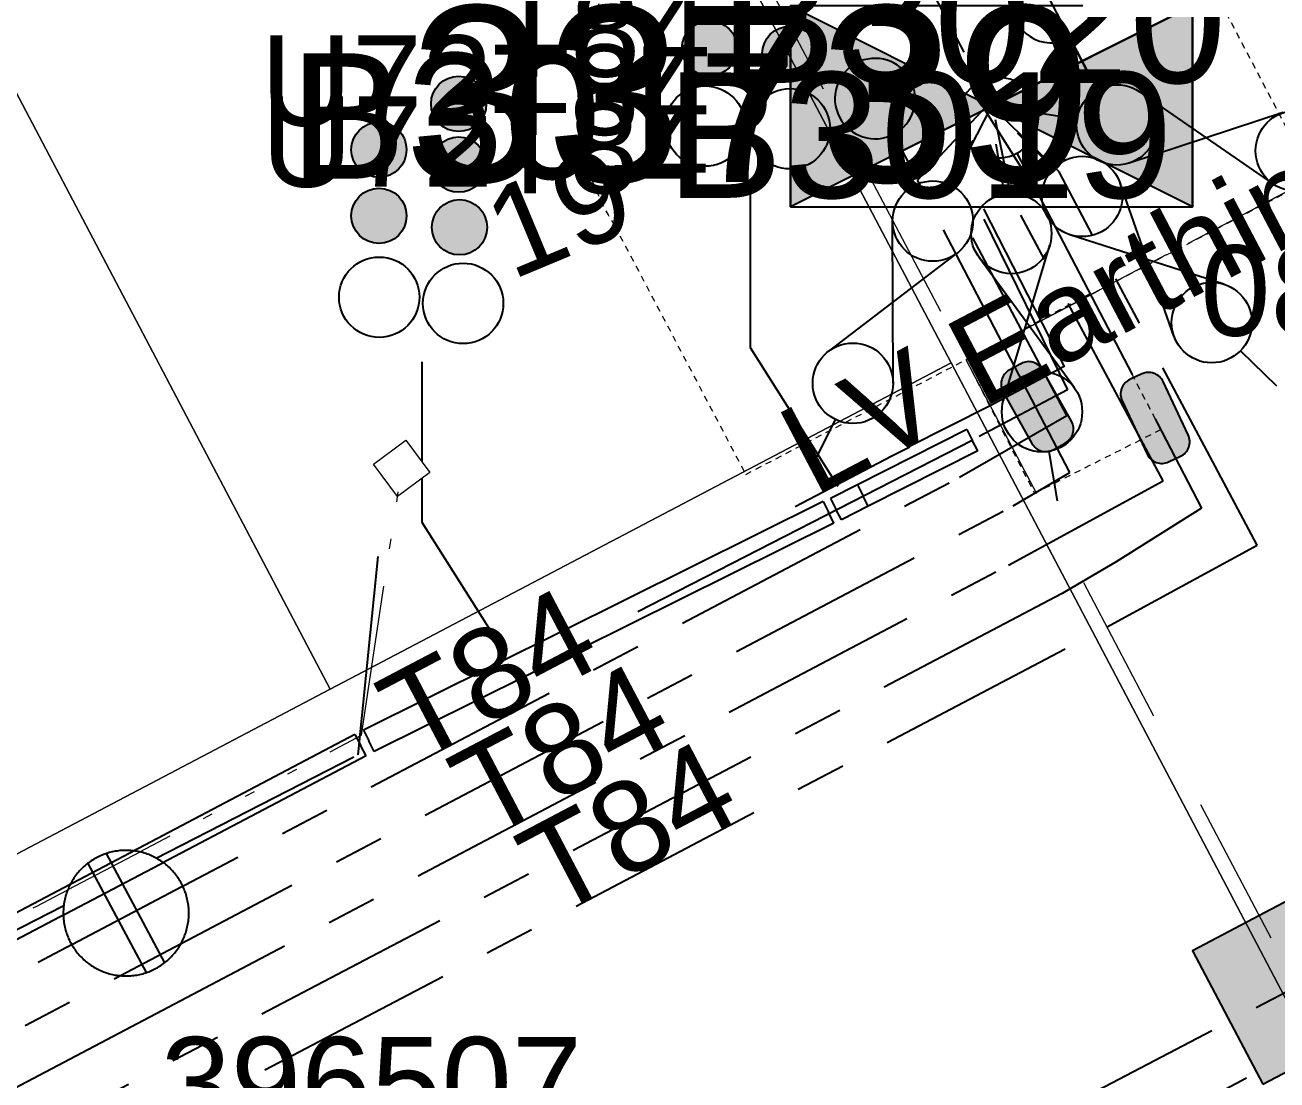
# Model space of a CAD drawing. Header units: metres. Extents: x 0 to 304202, y 0 to 6270858.
# Drawn here: x 303485.79 to 303510.71, y 6270342.44 to 6270363.44 of the extents above; entities that cross this region are included whole.
import ezdxf
from ezdxf import colors
from ezdxf.entities.mleader import LeaderData, LeaderLine
from ezdxf.enums import TextEntityAlignment as Align
from ezdxf.math import Vec2, Vec3

# ---------------------------------------------------------------- set-up
doc = ezdxf.new("R2010")
doc.units = ezdxf.units.M
for name, pattern in [('Cable Exist UG', [7, 4, -1, 1, -1]), ('Dash', [5, 3, -2]), ('DASHED', [19.05, 12.7, -6.35]), ('HIDDEN2', [0.1875, 0.125, -0.0625]), ('PHANTOMX2', [6.6, 3, -0.75, 0.2, -0.75, 0.2, -0.75, 0.2, -0.75])]:
    doc.linetypes.add(name, pattern=pattern)
doc.layers.get('0').update_dxf_attribs({"color": 6})
doc.layers.add('_User Miscellaneous10', color=252, linetype='Continuous', lineweight=13, plot=False, transparency=0.65)
for name, color, linetype, lineweight in [('Cadastre Developer_SP_EXT', 98, 'Continuous', 15), ('Cadastre Developer_SP_NEW', 92, 'Continuous', 15), ('Cadastre Land Parcels_SP_EXT', 118, 'Continuous', 15), ('Cadastre Other Property_SP_EXT', 138, 'DASHED', 15), ('Cadastre Roads_SP_EXT', 218, 'Continuous', 15), ('Mains_HV_EXT', 13, 'Continuous', 25), ('Mains_LV_EXT', 163, 'Continuous', 25), ('Mains_LV_SL_EXT', 135, 'Continuous', 25), ('Services_SP_EXT', 42, 'PHANTOMX2', 20)]:
    doc.layers.add(name, color=color, linetype=linetype, lineweight=lineweight)
for name, color, linetype in [('Duct_SP_EXT', 30, 'Continuous'), ('Equip_HV_EXT', 7, 'Continuous'), ('Equip_LV_EXT', 7, 'Continuous'), ('Sub_SP_EXT', 7, 'Continuous'), ('SupportsUG_SP_LV_SL_EXT', 7, 'Continuous'), ('Trench_SP_EXT', 7, 'Continuous')]:
    doc.layers.add(name, color=color, linetype=linetype)
doc.layers.add('UNKNOWN_FEATURES', color=1, linetype='DASHED', plot=False)
doc.styles.add('COLUMN_LABEL', font='arial.ttf', dxfattribs={"height": 2})
doc.styles.add('POLE_LABEL', font='arial.ttf', dxfattribs={"height": 2})
doc.styles.get("Standard").update_dxf_attribs({"font": 'arial.ttf'})
doc.styles.add('SWITCH_LABEL', font='arial.ttf', dxfattribs={"height": 2})
doc.linetypes.add('Cable E UG', pattern='A,5,-0.1,["E",Standard,S=1.5,R=0,X=0,Y=-0.75],-1.45', length=6.55)

# ---------------------------------------------------------------- blocks, each defined once
blk = doc.blocks.new('SUB_PADMOUNT_EXT')
at = {"ltscale": 10}
h = blk.add_hatch(color=256, dxfattribs=at)
h.dxf.hatch_style = 1
h.paths.add_polyline_path([(4, -2), (0, 0), (4, 2)])
h.paths.add_polyline_path([(-4, -2), (-4, 2), (0, 0)])
blk.add_line((4, 2), (-4, -2))
blk.add_lwpolyline([(-4, -2), (4, -2), (4, 2), (-4, 2)], close=True)
at = {"ltscale": 10, "flags": 128}
for points in [[(-4, -2), (-4, 2), (0, 0)], [(4, -2), (0, 0), (4, 2)]]:
    blk.add_lwpolyline(points, close=True, dxfattribs=at)
at = {"flags": 8}
blk.add_attdef('ASSET_NUM', text='', height=2.5, dxfattribs=at).set_placement((0, 5), align=Align.MIDDLE_CENTER)
for tag, flags, p in [('STREET_CODE', 9, (1.5, 0)), ('NO_PHASES', 9, (1.5, -0.2)), ('OPERATING_VOLTAGE', 9, (1.5, -0.4)), ('ORIENTATION', 9, (1.5, -0.6)), ('OWNED_BY', 9, (1.5, -0.8)), ('OPERATED_BY', 9, (1.5, -1)), ('MAINTAINED_BY', 9, (1.5, -1.2)), ('CONSTRUCTED_VOLTAGE', 9, (1.5, -1.4)), ('SECONDARY_VOLTAGE', 9, (1.5, -1.6)), ('STATE', 9, (1.5, -1.8)), ('PARENT', 9, (1.5, -2)), ('SUBSTATION_TYPE', 9, (1.5, -2.2)), ('USAGE', 9, (1.5, -2.4)), ('SUBURB', 9, (1.5, -2.8)), ('LEGEND', 9, (1.5, -2.6)), ('STREETNAME', 9, (1.5, -3)), ('LOCATION', 9, (1.5, -3.2)), ('NOTES', 9, (1.5, -3.4)), ('Z', 1, (1.5, -3.6))]:
    blk.add_attdef(tag, text='', height=0.2, dxfattribs=dict(flags=flags)).set_placement(p, align=Align.MIDDLE_LEFT)
blk = doc.blocks.new('COLUMN_EXT')
blk.add_hatch(color=256).paths.add_polyline_path([(1.5, -1.5), (1.5, 1.5), (-1.5, 1.5), (-1.5, -1.5)])
blk.add_lwpolyline([(1.5, 1.5), (-1.5, 1.5), (-1.5, -1.5), (1.5, -1.5)], close=True)
at = {"flags": 1}
blk.add_attdef('Z', (-1.813, 2.351), '', height=0.2, rotation=180, dxfattribs=at)
at = {"flags": 9}
for tag, p in [('NOTES', (-1.813, 2)), ('SUBURB', (-1.813, 1.8)), ('STREETNAME', (-1.813, 1.6)), ('LOCATION', (-1.813, 1.4)), ('LEGEND', (-1.813, 1.2)), ('USAGE', (-1.813, 1)), ('OWNED_BY', (-1.813, 0.6)), ('STATE', (-1.813, 0.8)), ('COLUMN_TYPE', (-1.813, 0.4))]:
    blk.add_attdef(tag, text='', height=0.2, rotation=180, dxfattribs=at).set_placement(p, align=Align.MIDDLE_LEFT)
for tag, style, p in [('STREET_CODE', 'COLUMN_LABEL', (-1.813, 0.2)), ('STRUCTURE_PLANT_NUMBER', 'POLE_LABEL', (-1.813, -0.031))]:
    blk.add_attdef(tag, text='', height=0.2, rotation=180, dxfattribs=dict(at, style=style)).set_placement(p, align=Align.MIDDLE_LEFT)
at = {"style": 'COLUMN_LABEL', "width": 0.9, "flags": 8}
blk.add_attdef('ASSET_NUM', text='', height=2, rotation=270, dxfattribs=at).set_placement((2, -4), align=Align.MIDDLE_LEFT)
blk = doc.blocks.new('DUCT_EXT')
blk.add_circle((0, 0.8), 0.8)
at = {"flags": 1}
blk.add_attdef('Z', (0, 0), '', height=0.2, dxfattribs=at)
at = {"flags": 9}
for tag, p in [('DUCT_CODE', (0, 0)), ('XSECT_TYPE', (0, -0.2)), ('STATE', (0, -0.6)), ('FB_REFERENCE', (0, -0.4)), ('NOTES', (0, -0.8))]:
    blk.add_attdef(tag, text='', height=0.2, dxfattribs=at).set_placement(p, align=Align.MIDDLE_LEFT)
blk = doc.blocks.new('CCP_EXT')
at = {"flags": 9}
for tag, p in [('ORIENTATION', (0, -0.8)), ('OWNED_BY', (0, -1)), ('USAGE', (0, -1.2)), ('LEGEND', (0, -1.4)), ('STATE', (0, -1.8)), ('LIFE_SUPPORT', (0, -1.6)), ('NOTES', (0, -2))]:
    blk.add_attdef(tag, text='', height=0.2, dxfattribs=at).set_placement(p, align=Align.MIDDLE_LEFT)
at = {"transparency": 33554687}
blk.add_wipeout([(0, 0.566), (0.566, 0), (0, -0.566), (-0.566, 0)], dxfattribs=at)
blk.add_lwpolyline([(-0.566, 0), (0, 0.566), (0.566, 0), (0, -0.566), (-0.566, 0)])
at = {"flags": 1}
blk.add_attdef('Z', (0, 0), '', height=0.2, dxfattribs=at)
at = {"flags": 9}
for tag, p in [('CCP_TYPE', (0, 0)), ('CONSTRUCTED_VOLTAGE', (0, -0.2)), ('OPERATING_VOLTAGE', (0, -0.6)), ('NO_PHASES', (0, -0.4))]:
    blk.add_attdef(tag, text='', height=0.2, dxfattribs=at).set_placement(p, align=Align.MIDDLE_LEFT)
blk = doc.blocks.new('HV_STJ_EXT')
h = blk.add_hatch(color=256)
edge = h.paths.add_edge_path()
edge.add_ellipse((-0.586, 0.131), major_axis=(0.226, 0.226), ratio=1, start_angle=45, end_angle=135)
edge.add_line((-0.906, 0.131), (-0.906, -0.131))
edge.add_ellipse((-0.586, -0.131), major_axis=(0.226, 0.226), ratio=1, start_angle=135, end_angle=225)
edge.add_line((-0.586, -0.451), (0.586, -0.451))
edge.add_ellipse((0.586, -0.131), major_axis=(-0.226, 0.226), ratio=1, start_angle=135, end_angle=225)
edge.add_line((0.906, -0.131), (0.906, 0.131))
edge.add_ellipse((0.586, 0.131), major_axis=(-0.226, 0.226), ratio=1, start_angle=225, end_angle=315)
edge.add_line((0.586, 0.451), (-0.586, 0.451))
blk.add_lwpolyline([(-0.906, 0.131), (-0.906, -0.131, 0.414214), (-0.586, -0.451), (0.586, -0.451, 0.414214), (0.906, -0.131), (0.906, 0.131, 0.414214), (0.586, 0.451), (-0.586, 0.451, 0.414214)], format="xyb", close=True)
for tag, flags, p in [('ORIENTATION', 9, (1.5, 0)), ('USAGE', 9, (1.5, -0.2)), ('LEGEND', 9, (1.5, -0.4)), ('NOTES', 9, (1.5, -0.6)), ('Z', 1, (1.5, -0.8))]:
    blk.add_attdef(tag, text='', height=0.2, dxfattribs=dict(flags=flags)).set_placement(p, align=Align.MIDDLE_LEFT)
blk = doc.blocks.new('LV_UG_DFUSE_CLOSED_EXT')
for points in [[(5.04, 0.726), (2.156, -0.717)], [(5.049, -0.707), (2.156, 0.717)], [(1, 0), (0, 0)], [(6.2, 0.013), (7.2, 0.013)]]:
    blk.add_lwpolyline(points)
for centre in [(1.8, 0), (5.4, 0.011)]:
    blk.add_circle(centre, 0.8)
at = {"flags": 9}
for tag, p in [('ACTUAL_STATUS', (0, 0)), ('CONSTRUCTED_VOLTAGE', (0, -0.2)), ('OPERATING_VOLTAGE', (0, -0.6)), ('NO_PHASES', (0, -0.4)), ('ORIENTATION', (0, -0.8)), ('STATE', (0, -1)), ('SWITCH_TYPE', (0, -1.2)), ('USAGE', (0, -1.4)), ('NOTES', (0, -1.6))]:
    blk.add_attdef(tag, text='', height=0.2, dxfattribs=at).set_placement(p, align=Align.MIDDLE_LEFT)
at = {"flags": 1}
blk.add_attdef('Z', (0, 0), '', height=0.2, dxfattribs=at)
blk = doc.blocks.new('LV_UG_LINKS_CLOSED_EXT')
at = {"layer": 'Equip_LV_EXT'}
for tag, flags, p in [('ACTUAL_STATUS', 9, (3, -2)), ('CONSTRUCTED_VOLTAGE', 9, (3, -2.2)), ('NO_PHASES', 9, (3, -2.4)), ('OPERATING_VOLTAGE', 9, (3, -2.6)), ('ORIENTATION', 9, (3, -2.8)), ('STATE', 9, (3, -3)), ('SWITCH_TYPE', 9, (3, -3.2)), ('USAGE', 9, (3, -3.4)), ('OWNED_BY', 9, (3, -3.8)), ('NOTES', 9, (3, -3.6)), ('OPERATED_BY', 9, (3, -4)), ('MAINTAINED_BY', 9, (3, -4.2)), ('NUMBER_OF_PHASES', 9, (3, -4.4)), ('TYPE', 9, (3, -4.6)), ('Z', 1, (3, -4.8))]:
    blk.add_attdef(tag, text='', height=0.2, dxfattribs=dict(at, flags=flags)).set_placement(p, align=Align.MIDDLE_LEFT)
at = {"transparency": 33554687}
blk.add_wipeout([(4, 1.25), (3.969, 1.25), (3.939, 1.248), (3.908, 1.247), (3.877, 1.244), (3.847, 1.241), (3.817, 1.236), (3.786, 1.232), (3.756, 1.226), (3.726, 1.22), (3.696, 1.213), (3.667, 1.205), (3.637, 1.196), (3.608, 1.187), (3.579, 1.177), (3.55, 1.166), (3.522, 1.155), (3.493, 1.143), (3.466, 1.13), (3.438, 1.117), (3.411, 1.102), (3.384, 1.088), (3.357, 1.072), (3.331, 1.056), (3.306, 1.039), (3.28, 1.022), (3.255, 1.004), (3.231, 0.985), (3.207, 0.966), (3.184, 0.947), (3.161, 0.926), (3.138, 0.905), (3.116, 0.884), (3.095, 0.862), (3.074, 0.839), (3.053, 0.816), (3.034, 0.793), (3.015, 0.769), (2.996, 0.745), (2.978, 0.72), (2.961, 0.694), (2.944, 0.669), (2.928, 0.643), (2.912, 0.616), (2.898, 0.589), (2.883, 0.562), (2.87, 0.534), (2.857, 0.507), (2.845, 0.478), (2.834, 0.45), (2.823, 0.421), (2.813, 0.392), (2.804, 0.363), (2.795, 0.333), (2.787, 0.304), (2.78, 0.274), (2.774, 0.244), (2.768, 0.214), (2.764, 0.183), (2.759, 0.153), (2.756, 0.123), (2.753, 0.092), (2.752, 0.061), (2.75, 0.031), (2.75, 0), (2.75, -0.031), (2.752, -0.061), (2.753, -0.092), (2.756, -0.123), (2.759, -0.153), (2.764, -0.183), (2.768, -0.214), (2.774, -0.244), (2.78, -0.274), (2.787, -0.304), (2.795, -0.333), (2.804, -0.363), (2.813, -0.392), (2.823, -0.421), (2.834, -0.45), (2.845, -0.478), (2.857, -0.507), (2.87, -0.534), (2.883, -0.562), (2.898, -0.589), (2.912, -0.616), (2.928, -0.643), (2.944, -0.669), (2.961, -0.694), (2.978, -0.72), (2.996, -0.745), (3.015, -0.769), (3.034, -0.793), (3.053, -0.816), (3.074, -0.839), (3.095, -0.862), (3.116, -0.884), (3.138, -0.905), (3.161, -0.926), (3.184, -0.947), (3.207, -0.966), (3.231, -0.985), (3.255, -1.004), (3.28, -1.022), (3.306, -1.039), (3.331, -1.056), (3.357, -1.072), (3.384, -1.088), (3.411, -1.102), (3.438, -1.117), (3.466, -1.13), (3.493, -1.143), (3.522, -1.155), (3.55, -1.166), (3.579, -1.177), (3.608, -1.187), (3.637, -1.196), (3.667, -1.205), (3.696, -1.213), (3.726, -1.22), (3.756, -1.226), (3.786, -1.232), (3.817, -1.236), (3.847, -1.241), (3.877, -1.244), (3.908, -1.247), (3.939, -1.248), (3.969, -1.25), (4, -1.25), (4.031, -1.25), (4.061, -1.248), (4.092, -1.247), (4.123, -1.244), (4.153, -1.241), (4.183, -1.236), (4.214, -1.232), (4.244, -1.226), (4.274, -1.22), (4.304, -1.213), (4.333, -1.205), (4.363, -1.196), (4.392, -1.187), (4.421, -1.177), (4.45, -1.166), (4.478, -1.155), (4.507, -1.143), (4.534, -1.13), (4.562, -1.117), (4.589, -1.102), (4.616, -1.088), (4.643, -1.072), (4.669, -1.056), (4.694, -1.039), (4.72, -1.022), (4.745, -1.004), (4.769, -0.985), (4.793, -0.966), (4.816, -0.947), (4.839, -0.926), (4.862, -0.905), (4.884, -0.884), (4.905, -0.862), (4.926, -0.839), (4.947, -0.816), (4.966, -0.793), (4.985, -0.769), (5.004, -0.745), (5.022, -0.72), (5.039, -0.694), (5.056, -0.669), (5.072, -0.643), (5.088, -0.616), (5.102, -0.589), (5.117, -0.562), (5.13, -0.534), (5.143, -0.507), (5.155, -0.478), (5.166, -0.45), (5.177, -0.421), (5.187, -0.392), (5.196, -0.363), (5.205, -0.333), (5.213, -0.304), (5.22, -0.274), (5.226, -0.244), (5.232, -0.214), (5.236, -0.183), (5.241, -0.153), (5.244, -0.123), (5.247, -0.092), (5.248, -0.061), (5.25, -0.031), (5.25, 0), (5.25, 0.031), (5.248, 0.061), (5.247, 0.092), (5.244, 0.123), (5.241, 0.153), (5.236, 0.183), (5.232, 0.214), (5.226, 0.244), (5.22, 0.274), (5.213, 0.304), (5.205, 0.333), (5.196, 0.363), (5.187, 0.392), (5.177, 0.421), (5.166, 0.45), (5.155, 0.478), (5.143, 0.507), (5.13, 0.534), (5.117, 0.562), (5.102, 0.589), (5.088, 0.616), (5.072, 0.643), (5.056, 0.669), (5.039, 0.694), (5.022, 0.72), (5.004, 0.745), (4.985, 0.769), (4.966, 0.793), (4.947, 0.816), (4.926, 0.839), (4.905, 0.862), (4.884, 0.884), (4.862, 0.905), (4.839, 0.926), (4.816, 0.947), (4.793, 0.966), (4.769, 0.985), (4.745, 1.004), (4.72, 1.022), (4.694, 1.039), (4.669, 1.056), (4.643, 1.072), (4.616, 1.088), (4.589, 1.102), (4.562, 1.117), (4.534, 1.13), (4.507, 1.143), (4.478, 1.155), (4.45, 1.166), (4.421, 1.177), (4.392, 1.187), (4.363, 1.196), (4.333, 1.205), (4.304, 1.213), (4.274, 1.22), (4.244, 1.226), (4.214, 1.232), (4.183, 1.236), (4.153, 1.241), (4.123, 1.244), (4.092, 1.247), (4.061, 1.248), (4.031, 1.25)], dxfattribs=at).dxf.layer = 'Equip_LV_EXT'
at = {"layer": 'Equip_LV_EXT'}
for p, q in [((3.792, 1.232), (3.792, -1.232)), ((4.208, 1.232), (4.208, -1.232))]:
    blk.add_line(p, q, dxfattribs=at)
at = {"layer": 'Equip_LV_EXT', "flags": 128}
blk.add_lwpolyline([(4, 1.25), (3.969, 1.25), (3.939, 1.248), (3.908, 1.247), (3.877, 1.244), (3.847, 1.241), (3.817, 1.236), (3.786, 1.232), (3.756, 1.226), (3.726, 1.22), (3.696, 1.213), (3.667, 1.205), (3.637, 1.196), (3.608, 1.187), (3.579, 1.177), (3.55, 1.166), (3.522, 1.155), (3.493, 1.143), (3.466, 1.13), (3.438, 1.117), (3.411, 1.102), (3.384, 1.088), (3.357, 1.072), (3.331, 1.056), (3.306, 1.039), (3.28, 1.022), (3.255, 1.004), (3.231, 0.985), (3.207, 0.966), (3.184, 0.947), (3.161, 0.926), (3.138, 0.905), (3.116, 0.884), (3.095, 0.862), (3.074, 0.839), (3.053, 0.816), (3.034, 0.793), (3.015, 0.769), (2.996, 0.745), (2.978, 0.72), (2.961, 0.694), (2.944, 0.669), (2.928, 0.643), (2.912, 0.616), (2.898, 0.589), (2.883, 0.562), (2.87, 0.534), (2.857, 0.507), (2.845, 0.478), (2.834, 0.45), (2.823, 0.421), (2.813, 0.392), (2.804, 0.363), (2.795, 0.333), (2.787, 0.304), (2.78, 0.274), (2.774, 0.244), (2.768, 0.214), (2.764, 0.183), (2.759, 0.153), (2.756, 0.123), (2.753, 0.092), (2.752, 0.061), (2.75, 0.031), (2.75, 0), (2.75, -0.031), (2.752, -0.061), (2.753, -0.092), (2.756, -0.123), (2.759, -0.153), (2.764, -0.183), (2.768, -0.214), (2.774, -0.244), (2.78, -0.274), (2.787, -0.304), (2.795, -0.333), (2.804, -0.363), (2.813, -0.392), (2.823, -0.421), (2.834, -0.45), (2.845, -0.478), (2.857, -0.507), (2.87, -0.534), (2.883, -0.562), (2.898, -0.589), (2.912, -0.616), (2.928, -0.643), (2.944, -0.669), (2.961, -0.694), (2.978, -0.72), (2.996, -0.745), (3.015, -0.769), (3.034, -0.793), (3.053, -0.816), (3.074, -0.839), (3.095, -0.862), (3.116, -0.884), (3.138, -0.905), (3.161, -0.926), (3.184, -0.947), (3.207, -0.966), (3.231, -0.985), (3.255, -1.004), (3.28, -1.022), (3.306, -1.039), (3.331, -1.056), (3.357, -1.072), (3.384, -1.088), (3.411, -1.102), (3.438, -1.117), (3.466, -1.13), (3.493, -1.143), (3.522, -1.155), (3.55, -1.166), (3.579, -1.177), (3.608, -1.187), (3.637, -1.196), (3.667, -1.205), (3.696, -1.213), (3.726, -1.22), (3.756, -1.226), (3.786, -1.232), (3.817, -1.236), (3.847, -1.241), (3.877, -1.244), (3.908, -1.247), (3.939, -1.248), (3.969, -1.25), (4, -1.25), (4.031, -1.25), (4.061, -1.248), (4.092, -1.247), (4.123, -1.244), (4.153, -1.241), (4.183, -1.236), (4.214, -1.232), (4.244, -1.226), (4.274, -1.22), (4.304, -1.213), (4.333, -1.205), (4.363, -1.196), (4.392, -1.187), (4.421, -1.177), (4.45, -1.166), (4.478, -1.155), (4.507, -1.143), (4.534, -1.13), (4.562, -1.117), (4.589, -1.102), (4.616, -1.088), (4.643, -1.072), (4.669, -1.056), (4.694, -1.039), (4.72, -1.022), (4.745, -1.004), (4.769, -0.985), (4.793, -0.966), (4.816, -0.947), (4.839, -0.926), (4.862, -0.905), (4.884, -0.884), (4.905, -0.862), (4.926, -0.839), (4.947, -0.816), (4.966, -0.793), (4.985, -0.769), (5.004, -0.745), (5.022, -0.72), (5.039, -0.694), (5.056, -0.669), (5.072, -0.643), (5.088, -0.616), (5.102, -0.589), (5.117, -0.562), (5.13, -0.534), (5.143, -0.507), (5.155, -0.478), (5.166, -0.45), (5.177, -0.421), (5.187, -0.392), (5.196, -0.363), (5.205, -0.333), (5.213, -0.304), (5.22, -0.274), (5.226, -0.244), (5.232, -0.214), (5.236, -0.183), (5.241, -0.153), (5.244, -0.123), (5.247, -0.092), (5.248, -0.061), (5.25, -0.031), (5.25, 0), (5.25, 0.031), (5.248, 0.061), (5.247, 0.092), (5.244, 0.123), (5.241, 0.153), (5.236, 0.183), (5.232, 0.214), (5.226, 0.244), (5.22, 0.274), (5.213, 0.304), (5.205, 0.333), (5.196, 0.363), (5.187, 0.392), (5.177, 0.421), (5.166, 0.45), (5.155, 0.478), (5.143, 0.507), (5.13, 0.534), (5.117, 0.562), (5.102, 0.589), (5.088, 0.616), (5.072, 0.643), (5.056, 0.669), (5.039, 0.694), (5.022, 0.72), (5.004, 0.745), (4.985, 0.769), (4.966, 0.793), (4.947, 0.816), (4.926, 0.839), (4.905, 0.862), (4.884, 0.884), (4.862, 0.905), (4.839, 0.926), (4.816, 0.947), (4.793, 0.966), (4.769, 0.985), (4.745, 1.004), (4.72, 1.022), (4.694, 1.039), (4.669, 1.056), (4.643, 1.072), (4.616, 1.088), (4.589, 1.102), (4.562, 1.117), (4.534, 1.13), (4.507, 1.143), (4.478, 1.155), (4.45, 1.166), (4.421, 1.177), (4.392, 1.187), (4.363, 1.196), (4.333, 1.205), (4.304, 1.213), (4.274, 1.22), (4.244, 1.226), (4.214, 1.232), (4.183, 1.236), (4.153, 1.241), (4.123, 1.244), (4.092, 1.247), (4.061, 1.248), (4.031, 1.25)], close=True, dxfattribs=at)
blk = doc.blocks.new('SWG_HOLEC_SU_EXT')
blk.add_line((1.8, -2), (5.8, -2))
for points in [[(1.8, -0.8, 1), (1.8, 0.8, 1)], [(5.8, -0.8, 1), (5.8, 0.8, 1)]]:
    blk.add_lwpolyline(points, format="xyb", close=True)
for points in [[(1, 0), (0, 0)], [(6.6, 0), (7.6, 0)]]:
    blk.add_lwpolyline(points)
at = {"style": 'SWITCH_LABEL', "flags": 8}
blk.add_attdef('ASSET_NUM', text='', height=2.5, rotation=179.9544, dxfattribs=at).set_placement((-2.4, 0), align=Align.MIDDLE_LEFT)
at = {"flags": 1}
blk.add_attdef('Z', (0, 0), '', height=0.2, dxfattribs=at)
at = {"style": 'SWITCH_LABEL', "flags": 9}
blk.add_attdef('STREET_CODE', text='', height=0.2, dxfattribs=at).set_placement((0, -0.2), align=Align.MIDDLE_LEFT)
at = {"flags": 9}
for tag, p in [('ACTUAL_STATUS', (0, -0.4)), ('CONSTRUCTED_VOLTAGE', (0, -0.6)), ('NO_PHASES', (0, -0.8)), ('OPERATING_VOLTAGE', (0, -1)), ('ORIENTATION', (0, -1.2)), ('OWNED_BY', (0, -1.4)), ('STATE', (0, -1.8)), ('PARENT', (0, -1.6)), ('SWITCH_TYPE', (0, -2)), ('USAGE', (0, -2.2)), ('LOCATION', (0, -2.4)), ('STREETNAME', (0, -2.6)), ('SUBURB', (0, -2.8)), ('NOTES', (0, -3))]:
    blk.add_attdef(tag, text='', height=0.2, dxfattribs=at).set_placement(p, align=Align.MIDDLE_LEFT)
blk = doc.blocks.new('SWG_HOLEC_SU_NO_EXT')
blk.add_line((1.8, -2), (5.8, -2))
for points in [[(1.8, -0.8, 1), (1.8, 0.8, 1)], [(5.8, -0.8, 1), (5.8, 0.8, 1)]]:
    blk.add_lwpolyline(points, format="xyb", close=True)
for points in [[(1, 0), (0, 0)], [(6.6, 0), (7.6, 0)]]:
    blk.add_lwpolyline(points)
at = {"insert": (5.311, -3.639), "char_height": 1.4, "width": 3.88632, "attachment_point": 1, "rotation": 180}
blk.add_mtext('{\\fArial|b0|i0|c0|p34;N/O}', dxfattribs=at)
at = {"style": 'SWITCH_LABEL', "flags": 8}
blk.add_attdef('ASSET_NUM', text='', height=2.5, rotation=179.9544, dxfattribs=at).set_placement((-2.4, 0), align=Align.MIDDLE_LEFT)
at = {"flags": 1}
blk.add_attdef('Z', (0, 0), '', height=0.2, dxfattribs=at)
at = {"style": 'SWITCH_LABEL', "flags": 9}
blk.add_attdef('STREET_CODE', text='', height=0.2, dxfattribs=at).set_placement((0, -0.2), align=Align.MIDDLE_LEFT)
at = {"flags": 9}
for tag, p in [('ACTUAL_STATUS', (0, -0.4)), ('CONSTRUCTED_VOLTAGE', (0, -0.6)), ('NO_PHASES', (0, -0.8)), ('OPERATING_VOLTAGE', (0, -1)), ('ORIENTATION', (0, -1.2)), ('OWNED_BY', (0, -1.4)), ('STATE', (0, -1.8)), ('PARENT', (0, -1.6)), ('SWITCH_TYPE', (0, -2)), ('USAGE', (0, -2.2)), ('LOCATION', (0, -2.4)), ('STREETNAME', (0, -2.6)), ('SUBURB', (0, -2.8)), ('NOTES', (0, -3))]:
    blk.add_attdef(tag, text='', height=0.2, dxfattribs=at).set_placement(p, align=Align.MIDDLE_LEFT)
blk = doc.blocks.new('CABLE_LARGE_EXT')
h = blk.add_hatch(color=256)
edge = h.paths.add_edge_path()
edge.add_arc((0, 0.55), 0.55, 0, 360)
blk.add_circle((0, 0.55), 0.55)
at = {"flags": 1}
blk.add_attdef('Z', (0, 0), '', height=0.2, dxfattribs=at)
at = {"flags": 9}
for tag, p in [('COND_CODE', (0, 0)), ('FB_REFERENCE', (0, -0.2)), ('XSECT_SIZE', (0, -0.6)), ('STATE', (0, -0.4)), ('NOTES', (0, -0.8))]:
    blk.add_attdef(tag, text='', height=0.2, dxfattribs=at).set_placement(p, align=Align.MIDDLE_LEFT)

msp = doc.modelspace()

# ---------------------------------------------------------------- linework, layer by layer
at = {"layer": 'Cadastre Developer_SP_EXT', "linetype": 'Dash'}
for points in [[(303501.267, 6270394.037), (303488.433, 6270387.287), (303488.618, 6270386.937), (303504.526, 6270356.769), (303517.358, 6270363.52), (303501.267, 6270394.037)], [(303566.719, 6270338.069), (303559.849, 6270351.009), (303553, 6270363.908), (303547.138, 6270374.948), (303545.38, 6270378.26), (303545.186, 6270378.158), (303542.373, 6270376.678), (303530.192, 6270370.27), (303517.358, 6270363.52), (303504.526, 6270356.769), (303511.989, 6270342.616), (303523.051, 6270348.435), (303534.297, 6270354.352), (303541.068, 6270352.262), (303552.263, 6270331.175), (303558.125, 6270320.135), (303568.363, 6270300.855), (303566.629, 6270295.234), (303588.112, 6270306.582), (303582.521, 6270308.306), (303573.612, 6270325.087), (303566.719, 6270338.069)]]:
    msp.add_lwpolyline(points, close=True, dxfattribs=at)
at = {"layer": 'Cadastre Land Parcels_SP_EXT', "linetype": 'Continuous'}
for points in [[(303561.587, 6270292.592), (303491.463, 6270426.589), (303472.61, 6270416.674), (303488.373, 6270386.813), (303504.225, 6270356.715), (303511.658, 6270342.593), (303527.509, 6270312.492), (303543.197, 6270282.825), (303561.587, 6270292.592)], [(303504.225, 6270356.715), (303488.373, 6270386.813), (303476.01, 6270380.321), (303491.863, 6270350.222), (303504.225, 6270356.715)], [(303491.863, 6270350.222), (303476.01, 6270380.321), (303464.531, 6270374.291), (303480.384, 6270344.194), (303491.863, 6270350.222)]]:
    msp.add_lwpolyline(points, close=True, dxfattribs=at)
at = {"layer": 'Cadastre Other Property_SP_EXT', "linetype": 'HIDDEN2'}
msp.add_lwpolyline([(303500.136, 6270354.496), (303511.434, 6270360.385), (303508.804, 6270365.391), (303508.804, 6270365.391, 0.431411), (303502.05, 6270367.482), (303502.05, 6270367.482), (303499.562, 6270366.182), (303499.562, 6270366.182, 0.4614), (303497.527, 6270359.445), (303497.527, 6270359.445), (303500.136, 6270354.496)], format="xyb", close=True, dxfattribs=at)
msp.add_lwpolyline([(303504.525, 6270356.769), (303505.885, 6270354.121), (303508.399, 6270355.388), (303506.998, 6270358.095), (303504.525, 6270356.769)], close=True, dxfattribs=at)
at = {"layer": 'Duct_SP_EXT'}
for p, q in [((303504.538, 6270355.392), (303502.359, 6270354.29)), ((303504.538, 6270355.392), (303504.647, 6270355.178)), ((303504.755, 6270354.963), (303504.647, 6270355.178)), ((303504.755, 6270354.963), (303502.575, 6270353.862)), ((303502.359, 6270354.29), (303501.822, 6270354.019)), ((303502.359, 6270354.29), (303502.467, 6270354.076)), ((303501.676, 6270353.959), (303501.783, 6270353.744)), ((303501.822, 6270354.019), (303501.93, 6270353.805)), ((303502.575, 6270353.862), (303502.039, 6270353.591)), ((303502.575, 6270353.862), (303502.467, 6270354.076)), ((303501.89, 6270353.529), (303501.783, 6270353.744)), ((303502.039, 6270353.591), (303501.93, 6270353.805)), ((303501.89, 6270353.529), (303492.74, 6270348.978)), ((303492.526, 6270349.408), (303492.633, 6270349.193)), ((303492.351, 6270349.321), (303492.463, 6270349.109)), ((303492.575, 6270348.897), (303492.463, 6270349.109)), ((303492.74, 6270348.978), (303492.633, 6270349.193))]:
    msp.add_line(p, q, dxfattribs=at)
for points in [[(303500.223, 6270360.213), (303500.223, 6270357.021), (303501.968, 6270354.26)], [(303493.689, 6270356.738), (303493.689, 6270353.546), (303495.299, 6270351)]]:
    msp.add_lwpolyline(points, dxfattribs=at)
at = {"layer": 'Mains_HV_EXT', "linetype": 'Cable Exist UG'}
for points in [[(303505.919, 6270355.819), (303503.557, 6270360.351), (303505.004, 6270361.903)], [(303504.88, 6270361.77), (303505.978, 6270360.033), (303508.329, 6270355.523)]]:
    msp.add_lwpolyline(points, dxfattribs=at)
at = {"layer": 'Mains_HV_EXT', "linetype": 'Cable E UG'}
for points in [[(303504.867, 6270359.783), (303506.477, 6270356.641), (303506.477, 6270356.641), (303505.003, 6270355.864), (303503.37, 6270355.038)], [(303503.4, 6270355.038), (303503.046, 6270354.861), (303503.046, 6270354.861), (303501.12, 6270353.848)]]:
    msp.add_lwpolyline(points, dxfattribs=at)
at = {"layer": 'Trench_SP_EXT', "linetype": 'Cable Exist UG'}
for points in [[(303504.879, 6270359.573), (303506.544, 6270356.181), (303504.783, 6270355.25)], [(303492.812, 6270352.861), (303492.415, 6270348.917)], [(303498.577, 6270336.389), (303499.095, 6270336.661), (303500.384, 6270337.339), (303500.384, 6270337.339), (303511.526, 6270343.238)]]:
    msp.add_lwpolyline(points, dxfattribs=at)

# ---------------------------------------------------------------- block references
at = {"layer": 'Duct_SP_EXT'}
for name, p, rotation in [('CABLE_LARGE_EXT', (303498.864, 6270362.975), 270.2420544871519), ('CABLE_LARGE_EXT', (303500.464, 6270362.869), 269.7074432846422), ('CABLE_LARGE_EXT', (303493.869, 6270361.873), 269.7830319533534), ('DUCT_EXT', (303498.526, 6270361.429), 269.9999999999998), ('DUCT_EXT', (303500.215, 6270361.376), 269.9999999999998), ('CABLE_LARGE_EXT', (303492.282, 6270360.963), 269.4767657852655), ('CABLE_LARGE_EXT', (303493.869, 6270360.665), 269.6935958530889), ('CABLE_LARGE_EXT', (303492.282, 6270359.647), 269.6095770306229), ('CABLE_LARGE_EXT', (303493.887, 6270359.42), 269.4195720034797), ('DUCT_EXT', (303492.039, 6270358.034), 269.2244223399346), ('DUCT_EXT', (303493.709, 6270357.892), 270.5954890918788)]:
    msp.add_blockref(name, p, dxfattribs=dict(at, rotation=rotation))
at = {"layer": 'Equip_HV_EXT'}
ref = msp.add_blockref('SWG_HOLEC_SU_NO_EXT', (303507.058, 6270362.288), dxfattribs=dict(at, rotation=117.5222556323522))
ref.add_attrib('ASSET_NUM', 'B3020', dxfattribs={"layer": '0', "height": 2.5, "style": 'SWITCH_LABEL'}).set_placement((303504.659, 6270363.538), align=Align.MIDDLE_CENTER)
ref = msp.add_blockref('SWG_HOLEC_SU_EXT', (303503.542, 6270360.38), dxfattribs=dict(at, rotation=117.5444385566954))
ref.add_attrib('ASSET_NUM', 'B3017', dxfattribs={"layer": '0', "height": 2.5, "style": 'SWITCH_LABEL'}).set_placement((303501.143, 6270361.63), align=Align.MIDDLE_RIGHT)
ref = msp.add_blockref('SWG_HOLEC_SU_EXT', (303505.995, 6270360), dxfattribs=dict(at, rotation=117.5222556027761))
ref.add_attrib('ASSET_NUM', 'B3019', dxfattribs={"layer": '0', "height": 2.5, "style": 'SWITCH_LABEL'}).set_placement((303503.596, 6270361.25), align=Align.MIDDLE_CENTER)
for p, rotation in [((303505.94, 6270355.845), 299.2488263598257), ((303508.287, 6270355.62), 295.2011237200277)]:
    msp.add_blockref('HV_STJ_EXT', p, dxfattribs=dict(at, rotation=rotation))
at = {"layer": 'Equip_LV_EXT'}
for p, rotation in [((303505.743, 6270361.716), 351.59130579887), ((303505.549, 6270361.288), 315.5913059107651), ((303504.661, 6270361.151), 243.5913057920999), ((303505.124, 6270361.066), 279.591305854353)]:
    msp.add_blockref('LV_UG_DFUSE_CLOSED_EXT', p, dxfattribs=dict(at, rotation=rotation))
at = {"layer": 'Sub_SP_EXT'}
ref = msp.add_blockref('SUB_PADMOUNT_EXT', (303505.028, 6270361.819), dxfattribs=at)
ref.add_attrib('ASSET_NUM', '33739', dxfattribs={"layer": '0', "height": 3.5}).set_placement((303507.028, 6270362.069), align=Align.MIDDLE_RIGHT)
at = {"layer": 'SupportsUG_SP_LV_SL_EXT'}
ref = msp.add_blockref('COLUMN_EXT', (303511.058, 6270344.386), dxfattribs=dict(at, rotation=207.7421954102151))
ref.add_attrib('ASSET_NUM', '899670', dxfattribs={"layer": '0', "height": 2.5, "rotation": 297.7394, "style": 'COLUMN_LABEL'}).set_placement((303513.058, 6270345.136), align=Align.MIDDLE_LEFT)

# ---------------------------------------------------------------- texts
at = {"layer": 'Cadastre Land Parcels_SP_EXT'}
msp.add_text('19', height=1.8, rotation=22.654, dxfattribs=at).set_placement((303495.47, 6270358.355))
at = {"layer": 'Cadastre Other Property_SP_EXT'}
msp.add_text('087397', height=1.8, dxfattribs=at).set_placement((303509.186, 6270357.256))
at = {"layer": 'Duct_SP_EXT'}
for s, p in [('T84', (303495.103, 6270362.412)), ('U72', (303490.479, 6270361.434)), ('T84', (303495.09, 6270361.252)), ('U72', (303490.492, 6270360.22)), ('T84', (303495.077, 6270360.091)), ('396507', (303488.486, 6270341.499))]:
    msp.add_text(s, height=1.8, dxfattribs=at).set_placement(p)
at = {"layer": 'Mains_HV_EXT'}
msp.add_text('LV Earthing', height=1.8, rotation=27.745, dxfattribs=at).set_placement((303501.489, 6270354.042))
at = {"layer": 'Mains_LV_EXT'}
for rotation, p in [(27.745, (303493.51, 6270348.715)), (27.745, (303494.941, 6270347.208)), (27.75, (303496.289, 6270345.667))]:
    msp.add_text('T84', height=1.8, rotation=rotation, dxfattribs=at).set_placement(p)

# ---------------------------------------------------------------- next in the draw order: block references
at = {"layer": 'Services_SP_EXT', "rotation": 261.4122561066048}
msp.add_blockref('CCP_EXT', (303493.286, 6270354.618), dxfattribs=at)

# ---------------------------------------------------------------- next in the draw order: linework, layer by layer
at = {"layer": 'Cadastre Roads_SP_EXT', "linetype": 'Continuous'}
msp.add_lwpolyline([(303405.186, 6270286.662), (303418.054, 6270293.423), (303429.534, 6270299.453), (303441.014, 6270305.484), (303452.494, 6270311.514), (303464.857, 6270318.008), (303476.336, 6270324.037), (303487.816, 6270330.067), (303499.296, 6270336.097), (303511.658, 6270342.593), (303504.225, 6270356.715), (303491.863, 6270350.222), (303480.384, 6270344.194), (303468.904, 6270338.166), (303457.425, 6270332.138), (303445.062, 6270325.646), (303433.583, 6270319.618), (303422.103, 6270313.59), (303410.625, 6270307.561), (303397.754, 6270300.802), (303387.437, 6270295.384), (303394.867, 6270281.242), (303405.186, 6270286.662)], close=True, dxfattribs=at)
at = {"layer": 'Duct_SP_EXT'}
msp.add_line((303501.676, 6270353.959), (303492.526, 6270349.408), dxfattribs=at)
at = {"layer": 'UNKNOWN_FEATURES'}
msp.add_lwpolyline([(303481.027, 6270343.088), (303504.647, 6270355.178)], dxfattribs=at)

# ---------------------------------------------------------------- next in the draw order: block references
at = {"layer": 'Equip_LV_EXT', "rotation": 28.13192800188845}
msp.add_blockref('LV_UG_LINKS_CLOSED_EXT', (303484.27, 6270343.878), dxfattribs=at)

# ---------------------------------------------------------------- next in the draw order: linework, layer by layer
at = {"layer": 'Duct_SP_EXT'}
for p, q in [((303492.351, 6270349.321), (303481.327, 6270343.516)), ((303492.575, 6270348.897), (303481.55, 6270343.092))]:
    msp.add_line(p, q, dxfattribs=at)
at = {"layer": 'Mains_HV_EXT', "linetype": 'Cable Exist UG'}
for points in [[(303411.71, 6270228.135), (303404.987, 6270240.982), (303404.212, 6270242.334), (303404.212, 6270242.334), (303389.809, 6270269.615), (303389.482, 6270270.376), (303389.482, 6270270.376), (303387.486, 6270273.847), (303390.466, 6270283.436), (303391.354, 6270286.384), (303388.432, 6270292.324), (303388.432, 6270292.324), (303505.463, 6270353.873), (303506.589, 6270354.534), (303505.919, 6270355.819)], [(303508.329, 6270355.523), (303509.213, 6270353.826), (303507.514, 6270352.758), (303507.514, 6270352.758), (303506.435, 6270352.124), (303391.092, 6270291.521), (303393.477, 6270286.598), (303392.572, 6270283.489), (303392.572, 6270283.489), (303391.937, 6270281.506), (303389.669, 6270274.192), (303391.251, 6270271.203), (303391.251, 6270271.203), (303391.579, 6270270.442), (303406.166, 6270242.925), (303406.166, 6270242.925), (303406.94, 6270241.572), (303418.13, 6270220.441), (303426.696, 6270217.569), (303426.696, 6270217.569), (303427.916, 6270218.198), (303447.957, 6270228.834)]]:
    msp.add_lwpolyline(points, dxfattribs=at)
at = {"layer": 'Mains_LV_EXT', "linetype": 'Cable Exist UG'}
for points in [[(303368.501, 6270316.604), (303369.967, 6270313.538), (303369.967, 6270313.538), (303379.474, 6270295.583), (303387.67, 6270293.042), (303396.7, 6270297.792), (303398.495, 6270294.217), (303398.495, 6270294.217), (303416.435, 6270303.653), (303417.583, 6270304.293), (303416.741, 6270306.074), (303416.741, 6270306.074), (303443.592, 6270320.194), (303445.556, 6270316.717), (303445.556, 6270316.717), (303466.797, 6270327.889), (303465.783, 6270329.606), (303465.783, 6270329.606), (303507.319, 6270351.459), (303510.317, 6270353.087), (303506.373, 6270360.517), (303505.028, 6270361.819)], [(303481.624, 6270342.463), (303486.484, 6270345.019), (303486.484, 6270345.019), (303504.39, 6270354.438), (303506.528, 6270355.668), (303504.167, 6270360.135), (303505.028, 6270361.819)], [(303411.63, 6270305.645), (303416.421, 6270308.165), (303416.421, 6270308.165), (303444.369, 6270322.87), (303446.331, 6270319.39), (303446.331, 6270319.39), (303464.04, 6270328.694), (303463.024, 6270330.419), (303482.413, 6270340.618), (303484.343, 6270341.634), (303484.343, 6270341.634), (303487.415, 6270343.249), (303505.369, 6270352.693), (303508.447, 6270354.37), (303505.419, 6270360.018), (303505.11, 6270361.552)]]:
    msp.add_lwpolyline(points, dxfattribs=at)
at = {"layer": 'Mains_LV_SL_EXT', "linetype": 'Cable Exist UG'}
msp.add_lwpolyline([(303487.248, 6270331.863), (303511.086, 6270344.298)], dxfattribs=at)
at = {"layer": 'Services_SP_EXT'}
msp.add_lwpolyline([(303481.624, 6270342.463), (303482.631, 6270344.123), (303482.631, 6270344.123), (303486.018, 6270345.905), (303492.484, 6270349.305), (303493.286, 6270354.618)], dxfattribs=at)

# ---------------------------------------------------------------- next in the draw order: leaders
at = {"layer": '_User Miscellaneous10'}
ml = msp.add_multileader_mtext('Standard', dxfattribs=at)
ml.set_content('150w MH\\P7.5m MH\\P3m OR', color=256)
ml.set_leader_properties()
ml.build(insert=Vec2(0, 0))
ml.multileader.update_dxf_attribs({"leader_type": 2, "has_text_frame": 1, "text_left_attachment_type": 2, "text_right_attachment_type": 2, "dogleg_length": 0.01, "arrow_head_size": 2.5})
ctx = ml.context
ctx.base_point, ctx.char_height, ctx.arrow_head_size, ctx.landing_gap_size, ctx.plane_origin = Vec3(303639.882, 6270501.634), 1.8, 2.5, 1, Vec3(303629.882, 6270495.007)
ctx.left_attachment, ctx.right_attachment = 2, 2
notes = []
notes.append((ctx, [(0, (0, 0, 0), (0, 0), (1, 0), 1, [])]))
ctx.mtext.insert, ctx.mtext.width, ctx.mtext.flow_direction = Vec3(303640.882, 6270506.007), 11.72163, 5
ml = msp.add_multileader_mtext('Standard', dxfattribs=at)
ml.set_content('250w HPS\\P10.5m MH\\P4.5m OR', color=256)
ml.set_leader_properties()
ml.build(insert=Vec2(0, 0))
ml.multileader.update_dxf_attribs({"leader_type": 2, "has_text_frame": 1, "text_left_attachment_type": 2, "text_right_attachment_type": 2, "dogleg_length": 0.01, "arrow_head_size": 2.5})
ctx = ml.context
ctx.base_point, ctx.char_height, ctx.arrow_head_size, ctx.landing_gap_size, ctx.plane_origin = Vec3(303640.387, 6270488.503), 1.8, 2.5, 1, Vec3(303628.371, 6270485.499)
ctx.left_attachment, ctx.right_attachment = 2, 2
notes.append((ctx, [(0, (0, 0, 0), (0, 0), (1, 0), 1, [])]))
ctx.mtext.insert, ctx.mtext.width, ctx.mtext.flow_direction = Vec3(303641.387, 6270492.892), 18.21344, 5
ml = msp.add_multileader_mtext('Standard', dxfattribs=at)
ml.set_content('250w HPS\\P10.5m MH\\P4.5m OR', color=256)
ml.set_leader_properties()
ml.build(insert=Vec2(0, 0))
ml.multileader.update_dxf_attribs({"leader_type": 2, "has_text_frame": 1, "text_left_attachment_type": 2, "text_right_attachment_type": 2, "dogleg_length": 0.01, "arrow_head_size": 2.5})
ctx = ml.context
ctx.base_point, ctx.char_height, ctx.arrow_head_size, ctx.landing_gap_size, ctx.plane_origin = Vec3(303665.371, 6270441.11), 1.8, 2.5, 1, Vec3(303655.371, 6270434.499)
ctx.left_attachment, ctx.right_attachment = 2, 2
notes.append((ctx, [(0, (0, 0, 0), (0, 0), (1, 0), 1, [])]))
ctx.mtext.insert, ctx.mtext.width, ctx.mtext.flow_direction = Vec3(303666.371, 6270445.499), 18.21344, 5
ml = msp.add_multileader_mtext('Standard', dxfattribs=at)
ml.set_content('250w HPS\\P10.5m MH\\P4.5m OR', color=256)
ml.set_leader_properties()
ml.build(insert=Vec2(0, 0))
ml.multileader.update_dxf_attribs({"leader_type": 2, "has_text_frame": 1, "text_left_attachment_type": 2, "text_right_attachment_type": 2, "dogleg_length": 0.01, "arrow_head_size": 2.5})
ctx = ml.context
ctx.base_point, ctx.char_height, ctx.arrow_head_size, ctx.landing_gap_size, ctx.plane_origin = Vec3(303690.856, 6270390.417), 1.8, 2.5, 1, Vec3(303680.856, 6270385.477)
ctx.left_attachment, ctx.right_attachment = 2, 2
notes.append((ctx, [(0, (0, 0, 0), (0, 0), (1, 0), 1, [])]))
ctx.mtext.insert, ctx.mtext.width, ctx.mtext.flow_direction = Vec3(303691.856, 6270396.477), 12.62441, 5
ml = msp.add_multileader_mtext('Standard', dxfattribs=at)
ml.set_content('150w MH\\P7.5m MH\\P3m OR', color=256)
ml.set_leader_properties()
ml.build(insert=Vec2(0, 0))
ml.multileader.update_dxf_attribs({"leader_type": 2, "has_text_frame": 1, "text_left_attachment_type": 2, "text_right_attachment_type": 2, "dogleg_length": 0.01, "arrow_head_size": 2.5})
ctx = ml.context
ctx.base_point, ctx.char_height, ctx.arrow_head_size, ctx.landing_gap_size, ctx.plane_origin = Vec3(303704.371, 6270377.126), 1.8, 2.5, 1, Vec3(303694.371, 6270370.499)
ctx.left_attachment, ctx.right_attachment = 2, 2
notes.append((ctx, [(0, (0, 0, 0), (0, 0), (1, 0), 1, [])]))
ctx.mtext.insert, ctx.mtext.width, ctx.mtext.flow_direction = Vec3(303705.371, 6270381.499), 11.72163, 5
for ctx, leaders in notes:
    for number, flags, end, landing, length, lines in leaders:
        leader = LeaderData()
        leader.index, (leader.has_last_leader_line, leader.has_dogleg_vector, leader.attachment_direction) = number, flags
        leader.last_leader_point, leader.dogleg_vector, leader.dogleg_length = Vec3(end), Vec3(landing), length
        for number, points, colour, breaks in lines:
            line = LeaderLine()
            line.index, line.vertices, line.color, line.breaks = number, Vec3.list(points), colors.encode_raw_color(colour), breaks
            leader.lines.append(line)
        ctx.leaders.append(leader)

# ---------------------------------------------------------------- next in the draw order: leaders
at = {"layer": 'Cadastre Developer_SP_NEW'}
ml = msp.add_multileader_mtext('Standard', dxfattribs=at)
ml.set_content('{\\C7;CONSTRUCTED UNDER URS16232}', color=256)
ml.set_leader_properties()
ml.build(insert=Vec2(0, 0))
ml.multileader.update_dxf_attribs({"leader_type": 2, "has_text_frame": 1, "text_left_attachment_type": 2, "text_right_attachment_type": 2, "dogleg_length": 0.01})
ctx = ml.context
ctx.base_point, ctx.char_height, ctx.plane_origin, ctx.plane_x_axis, ctx.plane_y_axis = Vec3(303652.039, 6270457.854), 1.8, Vec3(304505.856, 6271177.178), Vec3(0.884872, 0.465835), Vec3(-0.465835, 0.884872)
ctx.left_attachment, ctx.right_attachment, ctx.text_align_type = 2, 2, 1
notes = []
notes.append((ctx, [(0, (0, 0, 0), (0, 0), (1, 0), 1, [])]))
ctx.mtext.insert, ctx.mtext.text_direction, ctx.mtext.rotation, ctx.mtext.width, ctx.mtext.alignment, ctx.mtext.flow_direction = Vec3(303662.23, 6270465.985), Vec3(0.884872, 0.465835), 0.484578, 21.76031, 2, 5
ctx.mtext.has_bg_fill, ctx.mtext.bg_color, ctx.mtext.bg_scale_factor, ctx.mtext.bg_transparency, ctx.mtext.use_window_bg_color = 1, -1073741824, 2, 0, 1
for ctx, leaders in notes:
    for number, flags, end, landing, length, lines in leaders:
        leader = LeaderData()
        leader.index, (leader.has_last_leader_line, leader.has_dogleg_vector, leader.attachment_direction) = number, flags
        leader.last_leader_point, leader.dogleg_vector, leader.dogleg_length = Vec3(end), Vec3(landing), length
        for number, points, colour, breaks in lines:
            line = LeaderLine()
            line.index, line.vertices, line.color, line.breaks = number, Vec3.list(points), colors.encode_raw_color(colour), breaks
            leader.lines.append(line)
        ctx.leaders.append(leader)

# ---------------------------------------------------------------- next in the draw order: leaders
ml = msp.add_multileader_mtext('Standard', dxfattribs=at)
ml.set_content('{\\C7;CONSTRUCTED UNDER URS18369}', color=256)
ml.set_leader_properties()
ml.build(insert=Vec2(0, 0))
ml.multileader.update_dxf_attribs({"leader_type": 2, "has_text_frame": 1, "text_left_attachment_type": 2, "text_right_attachment_type": 2, "dogleg_length": 0.01})
ctx = ml.context
ctx.base_point, ctx.char_height, ctx.plane_origin, ctx.plane_x_axis, ctx.plane_y_axis = Vec3(303910.719, 6270584.601), 1.8, Vec3(305059.721, 6271101.545), Vec3(0.887819, 0.460194), Vec3(-0.460194, 0.887819)
ctx.left_attachment, ctx.right_attachment, ctx.text_align_type = 2, 2, 1
notes = []
notes.append((ctx, [(0, (0, 0, 0), (0, 0), (1, 0), 1, [])]))
ctx.mtext.insert, ctx.mtext.text_direction, ctx.mtext.rotation, ctx.mtext.width, ctx.mtext.alignment, ctx.mtext.flow_direction = Vec3(303920.971, 6270592.672), Vec3(0.887819, 0.460194), 0.478213, 23.5182, 2, 5
ctx.mtext.has_bg_fill, ctx.mtext.bg_color, ctx.mtext.bg_scale_factor, ctx.mtext.bg_transparency, ctx.mtext.use_window_bg_color = 1, -1073741824, 2, 0, 1
for ctx, leaders in notes:
    for number, flags, end, landing, length, lines in leaders:
        leader = LeaderData()
        leader.index, (leader.has_last_leader_line, leader.has_dogleg_vector, leader.attachment_direction) = number, flags
        leader.last_leader_point, leader.dogleg_vector, leader.dogleg_length = Vec3(end), Vec3(landing), length
        for number, points, colour, breaks in lines:
            line = LeaderLine()
            line.index, line.vertices, line.color, line.breaks = number, Vec3.list(points), colors.encode_raw_color(colour), breaks
            leader.lines.append(line)
        ctx.leaders.append(leader)

# ---------------------------------------------------------------- next in the draw order: leaders
ml = msp.add_multileader_mtext('Standard', dxfattribs=at)
ml.set_content('{\\C7;CONSTRUCTED UNDER URS18369}', color=256)
ml.set_leader_properties()
ml.build(insert=Vec2(0, 0))
ml.multileader.update_dxf_attribs({"leader_type": 2, "has_text_frame": 1, "text_left_attachment_type": 2, "text_right_attachment_type": 2, "dogleg_length": 0.01})
ctx = ml.context
ctx.base_point, ctx.char_height, ctx.plane_origin, ctx.plane_x_axis, ctx.plane_y_axis = Vec3(303792.046, 6270524.313), 1.8, Vec3(304941.048, 6271041.257), Vec3(0.887819, 0.460194), Vec3(-0.460194, 0.887819)
ctx.left_attachment, ctx.right_attachment, ctx.text_align_type = 2, 2, 1
notes = []
notes.append((ctx, [(0, (0, 0, 0), (0, 0), (1, 0), 1, [])]))
ctx.mtext.insert, ctx.mtext.text_direction, ctx.mtext.rotation, ctx.mtext.width, ctx.mtext.alignment, ctx.mtext.flow_direction = Vec3(303802.299, 6270532.384), Vec3(0.887819, 0.460194), 0.478213, 23.5182, 2, 5
ctx.mtext.has_bg_fill, ctx.mtext.bg_color, ctx.mtext.bg_scale_factor, ctx.mtext.bg_transparency, ctx.mtext.use_window_bg_color = 1, -1073741824, 2, 0, 1
for ctx, leaders in notes:
    for number, flags, end, landing, length, lines in leaders:
        leader = LeaderData()
        leader.index, (leader.has_last_leader_line, leader.has_dogleg_vector, leader.attachment_direction) = number, flags
        leader.last_leader_point, leader.dogleg_vector, leader.dogleg_length = Vec3(end), Vec3(landing), length
        for number, points, colour, breaks in lines:
            line = LeaderLine()
            line.index, line.vertices, line.color, line.breaks = number, Vec3.list(points), colors.encode_raw_color(colour), breaks
            leader.lines.append(line)
        ctx.leaders.append(leader)

doc.saveas('drawing.dxf')
